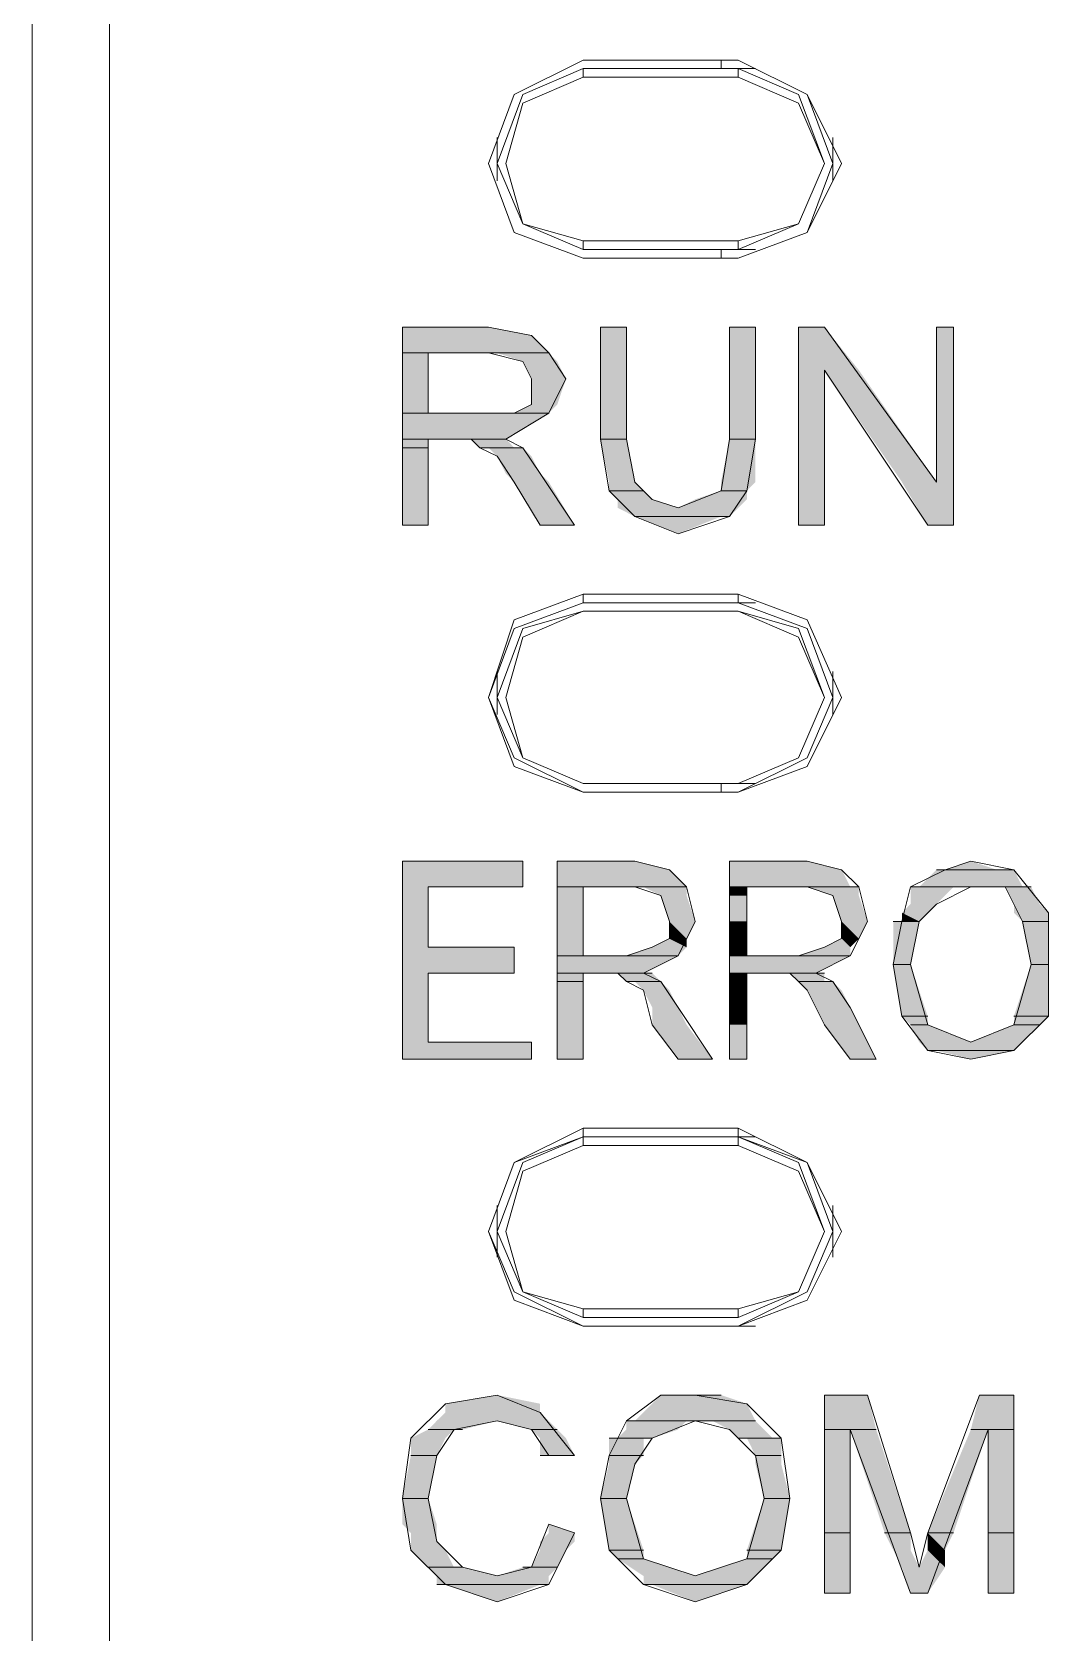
# Model space of a CAD drawing. Header units: millimetres. Extents: x 41 to 1635, y 11 to 1528.
# Drawn here: x 952.25 to 958.99, y 1180.03 to 1190.55 of the extents above; entities that cross this region are included whole.
import ezdxf

# ---------------------------------------------------------------- set-up
doc = ezdxf.new("R2010")
doc.units = ezdxf.units.MM
doc.header["$LTSCALE"] = 8
for name, color, linetype in [('Layer1', 3, 'CONTINUOUS'), ('PDF_Geometry', 7, 'CONTINUOUS'), ('PDF_Solid Fills', 7, 'CONTINUOUS')]:
    doc.layers.add(name, color=color, linetype=linetype)

# ---------------------------------------------------------------- blocks, each defined once
blk = doc.blocks.new('28SS211R')
at = {"layer": 'PDF_Geometry', "lineweight": 9}
for points in [[(0.177, 0.185), (0.177, -90.174), (45.384, -90.174), (45.894, -90.174)], [(45.894, -0.269), (-0.333, -0.269), (-0.333, -89.721)], [(3.292, -9.163), (2.896, -8.993), (2.726, -8.596), (2.896, -8.143), (3.292, -7.973), (3.292, -8.03)], [(3.292, -7.917), (3.292, -7.917)], [(3.292, -7.973), (4.312, -7.973), (4.312, -8.03)], [(4.199, -7.973), (4.199, -7.917)], [(4.425, -7.973), (4.199, -7.973)], [(4.312, -7.917), (4.312, -7.917)], [(4.312, -7.973), (4.709, -8.143), (4.879, -8.596), (4.709, -8.993), (4.312, -9.163), (4.312, -9.106)], [(3.292, -8.03), (2.896, -8.2), (2.783, -8.596), (2.896, -8.993), (3.292, -9.106)], [(4.312, -8.03), (3.292, -8.03)], [(4.312, -9.106), (4.709, -8.993), (4.879, -8.596), (4.709, -8.2), (4.312, -8.03)], [(2.726, -8.71), (2.726, -8.426)], [(4.935, -8.426), (4.935, -8.71)], [(4.312, -9.163), (3.292, -9.163), (3.292, -9.106)], [(3.292, -9.106), (4.312, -9.106)], [(3.292, -9.219), (3.292, -9.219)], [(4.199, -9.219), (4.199, -9.163)], [(4.425, -9.163), (4.199, -9.163)], [(4.312, -9.219), (4.312, -9.219)], [(3.292, -12.732), (2.839, -12.562), (2.669, -12.109), (2.839, -11.599), (3.292, -11.429), (3.292, -11.486)], [(3.292, -11.429), (4.312, -11.429), (4.312, -11.486)], [(4.312, -11.486), (4.765, -11.656), (4.935, -12.109), (4.765, -12.505), (4.312, -12.732), (4.765, -12.562), (4.992, -12.109), (4.765, -11.599), (4.312, -11.429)], [(3.292, -11.486), (2.839, -11.656), (2.669, -12.109), (2.839, -12.505), (3.292, -12.732)], [(4.312, -11.486), (3.292, -11.486)], [(3.292, -11.542), (3.292, -11.542)], [(4.199, -11.486), (4.199, -11.486)], [(4.425, -11.486), (4.199, -11.486)], [(4.312, -11.542), (4.312, -11.542)], [(2.726, -12.222), (2.726, -11.939)], [(4.935, -11.939), (4.935, -12.222)], [(3.292, -12.675), (3.292, -12.675)], [(3.292, -12.732), (3.292, -12.732)], [(4.199, -12.732), (4.199, -12.675)], [(4.425, -12.675), (4.199, -12.675)], [(4.312, -12.675), (4.312, -12.675)], [(4.312, -12.732), (4.312, -12.732)], [(3.292, -16.244), (2.839, -16.074), (2.669, -15.621), (2.839, -15.168), (3.292, -14.941), (3.292, -14.998)], [(3.292, -14.941), (4.312, -14.941), (4.312, -14.998)], [(4.312, -14.998), (4.765, -15.168), (4.935, -15.621), (4.765, -16.018), (4.312, -16.244), (4.765, -16.074), (4.992, -15.621), (4.765, -15.168), (4.312, -14.941)], [(3.292, -16.244), (2.839, -16.018), (2.669, -15.621), (2.839, -15.168), (3.292, -14.998), (3.292, -15.055)], [(3.292, -14.998), (2.896, -15.168), (2.726, -15.621), (2.896, -16.018), (3.292, -16.188)], [(4.312, -14.998), (3.292, -14.998), (4.312, -14.998), (4.312, -15.055)], [(4.199, -14.998), (4.199, -14.998)], [(4.425, -14.998), (4.199, -14.998)], [(4.312, -14.998), (4.709, -15.168), (4.879, -15.621), (4.709, -16.018), (4.312, -16.188), (4.312, -16.131)], [(3.292, -15.055), (2.896, -15.225), (2.783, -15.621), (2.896, -16.018), (3.292, -16.131)], [(4.312, -15.055), (3.292, -15.055)], [(4.312, -16.131), (4.709, -16.018), (4.879, -15.621), (4.709, -15.225), (4.312, -15.055)], [(2.726, -15.791), (2.726, -15.451)], [(4.935, -15.451), (4.935, -15.791)], [(4.312, -16.188), (3.292, -16.188), (3.292, -16.131)], [(3.292, -16.131), (4.312, -16.131)], [(3.292, -16.244), (3.292, -16.244)], [(4.199, -16.244), (4.199, -16.244)], [(4.425, -16.244), (4.199, -16.244)], [(4.312, -16.244), (4.312, -16.244)]]:
    blk.add_lwpolyline(points, dxfattribs=at)
for points in [[(3.292, -9.219), (2.839, -9.05), (2.669, -8.596), (2.839, -8.143), (3.292, -7.917), (2.839, -8.143), (2.669, -8.596), (2.839, -9.05)], [(3.292, -7.917), (4.312, -7.917)], [(4.312, -7.917), (4.765, -8.143), (4.935, -8.596), (4.765, -9.05), (4.312, -9.219), (4.765, -9.05), (4.992, -8.596), (4.765, -8.143)], [(4.312, -9.219), (3.292, -9.219)], [(2.103, -9.673), (2.669, -9.673)], [(2.273, -10.976), (2.273, -10.409), (2.499, -10.409), (2.556, -10.409), (2.613, -10.466), (2.726, -10.522), (2.839, -10.692), (3.009, -10.976), (3.236, -10.976), (3.009, -10.636), (2.896, -10.466), (2.783, -10.409), (3.066, -10.239), (3.179, -10.013), (3.066, -9.843), (2.952, -9.729), (2.669, -9.673), (2.103, -9.673), (2.103, -10.976)], [(3.406, -9.673), (3.576, -9.673)], [(4.255, -10.409), (4.199, -10.749), (3.916, -10.862), (3.746, -10.806), (3.632, -10.692), (3.576, -10.409), (3.576, -9.673), (3.406, -9.673), (3.406, -10.409), (3.462, -10.749), (3.632, -10.919), (3.916, -11.032), (4.255, -10.919), (4.369, -10.749), (4.425, -10.409), (4.425, -9.673), (4.255, -9.673)], [(4.255, -9.673), (4.425, -9.673)], [(4.709, -9.673), (4.879, -9.673)], [(4.879, -10.976), (4.879, -9.956), (5.558, -10.976), (5.728, -10.976), (5.728, -9.673), (5.615, -9.673), (5.615, -10.692), (4.879, -9.673), (4.709, -9.673), (4.709, -10.976)], [(5.615, -9.673), (5.728, -9.673)], [(2.103, -9.843), (2.273, -9.843)], [(2.103, -9.843), (2.273, -9.843)], [(2.273, -9.843), (2.669, -9.843)], [(2.273, -9.843), (2.669, -9.843), (2.896, -9.899), (2.952, -10.013), (2.952, -10.183), (2.839, -10.239), (2.613, -10.239), (2.273, -10.239)], [(2.669, -9.843), (3.066, -9.843)], [(2.669, -9.843), (3.066, -9.843)], [(2.103, -10.239), (2.273, -10.239)], [(2.103, -10.239), (2.273, -10.239)], [(2.103, -10.239), (3.066, -10.239)], [(2.103, -10.239), (3.066, -10.239)], [(2.273, -10.239), (2.613, -10.239)], [(2.839, -10.239), (2.613, -10.239), (3.066, -10.239)], [(2.839, -10.239), (3.066, -10.239)], [(2.103, -10.409), (2.783, -10.409)], [(2.103, -10.409), (2.783, -10.409)], [(2.103, -10.409), (2.273, -10.409)], [(2.103, -10.409), (2.273, -10.409)], [(2.273, -10.409), (2.499, -10.409)], [(2.499, -10.409), (2.783, -10.409)], [(2.499, -10.409), (2.783, -10.409)], [(3.406, -10.409), (3.576, -10.409)], [(3.406, -10.409), (3.576, -10.409)], [(4.255, -10.409), (4.425, -10.409)], [(4.255, -10.409), (4.425, -10.409)], [(2.103, -10.466), (2.273, -10.466)], [(2.103, -10.466), (2.273, -10.466)], [(2.613, -10.466), (2.896, -10.466)], [(2.613, -10.466), (2.896, -10.466)], [(3.462, -10.749), (3.689, -10.749)], [(3.462, -10.749), (3.689, -10.749)], [(3.462, -10.749), (3.689, -10.749)], [(3.462, -10.749), (3.689, -10.749)], [(4.199, -10.749), (4.369, -10.749)], [(4.199, -10.749), (4.369, -10.749)], [(4.199, -10.749), (4.369, -10.749)], [(4.199, -10.749), (4.369, -10.749)], [(3.632, -10.919), (4.199, -10.919)], [(3.632, -10.919), (4.255, -10.919), (4.199, -10.919)], [(2.103, -10.976), (2.273, -10.976)], [(3.009, -10.976), (3.236, -10.976)], [(4.709, -10.976), (4.879, -10.976)], [(5.558, -10.976), (5.728, -10.976)], [(3.292, -12.675), (2.896, -12.505), (2.783, -12.109), (2.896, -11.712), (3.292, -11.542), (2.896, -11.656), (2.726, -12.109), (2.896, -12.505)], [(3.292, -11.542), (4.312, -11.542)], [(4.312, -11.542), (4.709, -11.712), (4.879, -12.109), (4.709, -12.505), (4.312, -12.675), (4.709, -12.505), (4.879, -12.109), (4.709, -11.655)], [(4.312, -12.675), (3.292, -12.675)], [(4.312, -12.732), (3.292, -12.732)], [(2.103, -13.185), (2.896, -13.185)], [(2.953, -14.488), (2.953, -14.375), (2.273, -14.375), (2.273, -13.922), (2.839, -13.922), (2.839, -13.752), (2.273, -13.752), (2.273, -13.355), (2.896, -13.355), (2.896, -13.185), (2.103, -13.185), (2.103, -14.488)], [(3.122, -13.185), (3.632, -13.185)], [(3.292, -14.488), (3.292, -13.922), (3.462, -13.922), (3.519, -13.922), (3.576, -13.978), (3.689, -14.035), (3.746, -14.261), (3.916, -14.488), (4.142, -14.488), (3.916, -14.148), (3.802, -13.978), (3.689, -13.922), (3.916, -13.808), (4.029, -13.582), (3.972, -13.355), (3.859, -13.242), (3.632, -13.185), (3.122, -13.185), (3.122, -14.488)], [(4.255, -13.185), (4.765, -13.185)], [(4.369, -14.488), (4.369, -13.922), (4.539, -13.922), (4.652, -13.922), (4.709, -13.978), (4.765, -14.035), (4.879, -14.261), (5.049, -14.488), (5.219, -14.488), (5.049, -14.148), (4.935, -13.978), (4.822, -13.922), (5.049, -13.808), (5.162, -13.582), (5.105, -13.355), (4.992, -13.242), (4.765, -13.185), (4.255, -13.185), (4.255, -14.488)], [(5.388, -14.205), (5.558, -14.431), (5.842, -14.488), (6.125, -14.431), (6.352, -14.205), (6.352, -13.865), (6.352, -13.525), (6.125, -13.242), (5.842, -13.185), (5.672, -13.242), (5.445, -13.355), (5.388, -13.582), (5.332, -13.865)], [(5.672, -13.242), (5.615, -13.242), (6.125, -13.242)], [(5.672, -13.242), (6.125, -13.242)], [(2.273, -13.355), (2.896, -13.355)], [(3.122, -13.355), (3.292, -13.355)], [(3.122, -13.355), (3.292, -13.355)], [(3.292, -13.355), (3.632, -13.355)], [(3.292, -13.355), (3.632, -13.355), (3.802, -13.412), (3.859, -13.582), (3.859, -13.695), (3.746, -13.752), (3.576, -13.808), (3.292, -13.808)], [(3.632, -13.355), (3.972, -13.355)], [(3.632, -13.355), (3.972, -13.355)], [(4.255, -13.355), (4.369, -13.355)], [(4.255, -13.355), (4.369, -13.355)], [(4.369, -13.355), (4.765, -13.355)], [(4.369, -13.355), (4.765, -13.355), (4.935, -13.412), (4.992, -13.582), (4.992, -13.695), (4.879, -13.752), (4.709, -13.808), (4.369, -13.808)], [(4.765, -13.355), (5.105, -13.355)], [(4.765, -13.355), (5.105, -13.355)], [(5.502, -13.355), (5.445, -13.355), (5.785, -13.355)], [(5.445, -13.355), (5.728, -13.355)], [(5.445, -13.355), (5.785, -13.355), (5.728, -13.355)], [(5.615, -13.468), (5.842, -13.355), (6.068, -13.355), (6.182, -13.582), (6.238, -13.865), (6.125, -14.261), (5.842, -14.375), (5.558, -14.261), (5.445, -13.865), (5.502, -13.582)], [(5.502, -13.355), (5.842, -13.355), (5.785, -13.355)], [(5.842, -13.355), (6.182, -13.355)], [(5.842, -13.355), (6.182, -13.355)], [(5.955, -13.355), (6.238, -13.355)], [(5.955, -13.355), (6.238, -13.355)], [(5.388, -13.582), (5.332, -13.582), (5.502, -13.582)], [(5.388, -13.582), (5.502, -13.582)], [(5.388, -13.582), (5.502, -13.582)], [(5.388, -13.582), (5.502, -13.582)], [(6.182, -13.582), (6.352, -13.582)], [(6.182, -13.582), (6.352, -13.582)], [(6.182, -13.582), (6.352, -13.582)], [(6.182, -13.582), (6.352, -13.582)], [(2.273, -13.752), (2.839, -13.752)], [(3.122, -13.808), (3.916, -13.808)], [(3.122, -13.808), (3.916, -13.808)], [(3.292, -13.808), (3.576, -13.808)], [(4.255, -13.808), (5.049, -13.808)], [(4.255, -13.808), (5.049, -13.808)], [(4.369, -13.808), (4.709, -13.808)], [(5.332, -13.865), (5.445, -13.865)], [(5.332, -13.865), (5.445, -13.865)], [(5.332, -13.865), (5.445, -13.865)], [(5.332, -13.865), (5.445, -13.865)], [(5.332, -13.865), (5.445, -13.865)], [(5.332, -13.865), (5.445, -13.865)], [(6.238, -13.865), (6.352, -13.865)], [(6.238, -13.865), (6.352, -13.865)], [(6.238, -13.865), (6.352, -13.865)], [(6.238, -13.865), (6.352, -13.865)], [(6.238, -13.865), (6.352, -13.865)], [(6.238, -13.865), (6.352, -13.865)], [(2.273, -13.922), (2.839, -13.922)], [(3.122, -13.922), (3.746, -13.922)], [(3.122, -13.922), (3.746, -13.922)], [(3.122, -13.922), (3.292, -13.922)], [(3.122, -13.922), (3.292, -13.922)], [(3.122, -13.978), (3.292, -13.978)], [(3.122, -13.978), (3.292, -13.978)], [(3.292, -13.922), (3.462, -13.922)], [(3.462, -13.922), (3.746, -13.922)], [(3.462, -13.922), (3.746, -13.922)], [(3.576, -13.978), (3.802, -13.978)], [(3.576, -13.978), (3.802, -13.978)], [(4.255, -13.922), (4.822, -13.922)], [(4.255, -13.922), (4.822, -13.922)], [(4.255, -13.922), (4.369, -13.922)], [(4.255, -13.922), (4.369, -13.922)], [(4.255, -13.978), (4.369, -13.978)], [(4.255, -13.978), (4.369, -13.978)], [(4.369, -13.922), (4.539, -13.922)], [(4.539, -13.922), (4.879, -13.922)], [(4.539, -13.922), (4.879, -13.922)], [(4.709, -13.978), (4.935, -13.978)], [(4.709, -13.978), (4.935, -13.978)], [(5.388, -14.205), (5.558, -14.205)], [(5.388, -14.205), (5.558, -14.205)], [(6.125, -14.205), (6.352, -14.205)], [(6.125, -14.205), (6.352, -14.205)], [(5.445, -14.261), (5.558, -14.261)], [(5.445, -14.261), (5.558, -14.261)], [(6.125, -14.261), (6.295, -14.261)], [(6.125, -14.261), (6.295, -14.261)], [(2.273, -14.375), (2.952, -14.375)], [(2.103, -14.488), (2.952, -14.488)], [(3.122, -14.488), (3.292, -14.488)], [(3.916, -14.488), (4.142, -14.488)], [(4.255, -14.488), (4.369, -14.488)], [(5.049, -14.488), (5.219, -14.488)], [(5.558, -14.431), (6.125, -14.431)], [(5.558, -14.431), (6.125, -14.431)], [(4.312, -16.244), (3.292, -16.244)], [(2.953, -17.83), (2.726, -17.887), (2.499, -17.83), (2.329, -17.661), (2.273, -17.377), (2.329, -17.094), (2.443, -16.924), (2.726, -16.867), (2.953, -16.924), (3.066, -17.094), (3.236, -17.094), (3.009, -16.811), (2.726, -16.697), (2.386, -16.754), (2.159, -16.981), (2.103, -17.377), (2.159, -17.717), (2.386, -17.944), (2.726, -18.057), (3.066, -17.944), (3.236, -17.604), (3.066, -17.547)], [(3.462, -17.717), (3.689, -17.944), (4.029, -18.057), (4.369, -17.944), (4.595, -17.717), (4.652, -17.377), (4.595, -16.981), (4.369, -16.754), (4.029, -16.697), (3.802, -16.697), (3.576, -16.867), (3.462, -17.094), (3.406, -17.377)], [(4.029, -16.697), (3.802, -16.697), (4.199, -16.697)], [(4.879, -16.697), (5.162, -16.697)], [(5.049, -18), (5.049, -16.924), (5.445, -18), (5.558, -18), (5.955, -16.924), (5.955, -18), (6.125, -18), (6.125, -16.697), (5.898, -16.697), (5.558, -17.604), (5.502, -17.83), (5.445, -17.604), (5.162, -16.697), (4.879, -16.697), (4.879, -18)], [(5.898, -16.697), (6.125, -16.697)], [(2.273, -16.924), (2.443, -16.924)], [(2.273, -16.924), (2.499, -16.924), (2.443, -16.924)], [(2.953, -16.924), (3.122, -16.924)], [(2.953, -16.924), (3.122, -16.924)], [(3.632, -16.867), (3.576, -16.867), (3.972, -16.867)], [(3.746, -16.981), (4.029, -16.867), (4.255, -16.924), (4.425, -17.094), (4.482, -17.377), (4.369, -17.774), (4.029, -17.887), (3.689, -17.774), (3.576, -17.377), (3.632, -17.151)], [(3.632, -16.867), (4.029, -16.867), (3.972, -16.867)], [(4.029, -16.867), (4.425, -16.867)], [(4.029, -16.867), (4.425, -16.867)], [(4.879, -16.924), (5.049, -16.924)], [(4.879, -16.924), (5.049, -16.924)], [(5.049, -16.924), (5.219, -16.924)], [(5.049, -16.924), (5.219, -16.924)], [(5.842, -16.924), (6.125, -16.924)], [(5.842, -16.924), (6.125, -16.924)], [(3.519, -16.981), (3.462, -16.981), (3.689, -16.981)], [(3.519, -16.981), (3.746, -16.981), (3.689, -16.981)], [(4.312, -16.981), (4.595, -16.981)], [(4.312, -16.981), (4.595, -16.981)], [(2.159, -17.094), (2.329, -17.094)], [(2.159, -17.094), (2.329, -17.094)], [(2.159, -17.094), (2.329, -17.094)], [(2.159, -17.094), (2.329, -17.094)], [(3.009, -17.094), (3.066, -17.094)], [(3.009, -17.094), (3.236, -17.094), (3.066, -17.094)], [(3.066, -17.094), (3.066, -17.094)], [(3.462, -17.094), (3.689, -17.094)], [(3.462, -17.094), (3.689, -17.094)], [(4.425, -17.094), (4.595, -17.094)], [(4.425, -17.094), (4.595, -17.094)], [(2.103, -17.377), (2.273, -17.377)], [(2.103, -17.377), (2.273, -17.377)], [(3.406, -17.377), (3.576, -17.377)], [(3.406, -17.377), (3.576, -17.377)], [(3.406, -17.377), (3.576, -17.377)], [(3.406, -17.377), (3.576, -17.377)], [(3.406, -17.377), (3.576, -17.377)], [(3.406, -17.377), (3.576, -17.377)], [(4.482, -17.377), (4.652, -17.377)], [(4.482, -17.377), (4.652, -17.377)], [(4.482, -17.377), (4.652, -17.377)], [(4.482, -17.377), (4.652, -17.377)], [(4.482, -17.377), (4.652, -17.377)], [(4.482, -17.377), (4.652, -17.377)], [(4.879, -17.604), (5.049, -17.604)], [(4.879, -17.604), (5.049, -17.604)], [(5.275, -17.604), (5.445, -17.604)], [(5.275, -17.604), (5.445, -17.604)], [(5.558, -17.604), (5.728, -17.604)], [(5.558, -17.604), (5.728, -17.604)], [(5.955, -17.604), (6.125, -17.604)], [(5.955, -17.604), (6.125, -17.604)], [(3.462, -17.717), (3.689, -17.717)], [(3.462, -17.717), (3.689, -17.717)], [(3.519, -17.774), (3.689, -17.774)], [(3.519, -17.774), (3.689, -17.774)], [(4.369, -17.717), (4.595, -17.717)], [(4.369, -17.717), (4.595, -17.717)], [(4.369, -17.774), (4.539, -17.774)], [(4.369, -17.774), (4.539, -17.774)], [(2.273, -17.83), (2.499, -17.83)], [(2.273, -17.83), (2.499, -17.83)], [(2.953, -17.83), (2.896, -17.83), (3.122, -17.83)], [(2.953, -17.83), (3.122, -17.83)], [(2.329, -17.944), (3.009, -17.944)], [(2.329, -17.944), (3.066, -17.944), (3.009, -17.944)], [(3.689, -17.944), (4.369, -17.944)], [(3.689, -17.944), (4.369, -17.944)], [(4.879, -18), (5.049, -18)], [(5.445, -18), (5.558, -18)], [(5.955, -18), (6.125, -18)]]:
    blk.add_lwpolyline(points, close=True, dxfattribs=at)
at = {"layer": 'PDF_Solid Fills', "lineweight": 9, "transparency": 33554559}
for points in [[(2.103, -9.673), (2.103, -9.729), (2.952, -9.729)], [(2.103, -9.673), (2.669, -9.673), (2.952, -9.729)], [(3.406, -9.673), (3.406, -10.409), (3.576, -10.409)], [(3.406, -9.673), (3.576, -9.673), (3.576, -10.409)], [(4.255, -9.673), (4.255, -10.409), (4.425, -10.409)], [(4.255, -9.673), (4.425, -9.673), (4.425, -10.409)], [(4.709, -9.673), (4.709, -9.956), (5.105, -9.956)], [(4.709, -9.673), (4.879, -9.673), (5.105, -9.956)], [(5.615, -9.673), (5.615, -9.956), (5.728, -9.956)], [(5.615, -9.673), (5.728, -9.673), (5.728, -9.956)], [(2.103, -9.729), (2.103, -9.843), (3.066, -9.843)], [(2.103, -9.729), (2.952, -9.729), (3.066, -9.843)], [(2.103, -9.843), (2.103, -9.899), (2.273, -9.899)], [(2.103, -9.843), (2.273, -9.843), (2.273, -9.899)], [(2.726, -9.843), (2.896, -9.899), (3.122, -9.899)], [(2.726, -9.843), (3.066, -9.843), (3.122, -9.899)], [(2.103, -9.899), (2.103, -10.013), (2.273, -10.013)], [(2.103, -9.899), (2.273, -9.899), (2.273, -10.013)], [(2.896, -9.899), (2.952, -10.013), (3.179, -10.013)], [(2.896, -9.899), (3.122, -9.899), (3.179, -10.013)], [(4.709, -9.956), (4.709, -10.692), (4.879, -10.692)], [(4.709, -9.956), (4.879, -9.956), (4.879, -10.692)], [(4.879, -9.956), (5.389, -10.692), (5.615, -10.692)], [(4.879, -9.956), (5.105, -9.956), (5.615, -10.692)], [(5.615, -9.956), (5.615, -10.692), (5.728, -10.692)], [(5.615, -9.956), (5.728, -9.956), (5.728, -10.692)], [(2.103, -10.013), (2.103, -10.183), (2.273, -10.183)], [(2.103, -10.013), (2.273, -10.013), (2.273, -10.183)], [(2.953, -10.013), (2.953, -10.183), (3.122, -10.183)], [(2.953, -10.013), (3.179, -10.013), (3.122, -10.183)], [(2.103, -10.183), (2.103, -10.239), (2.273, -10.239)], [(2.103, -10.183), (2.273, -10.183), (2.273, -10.239)], [(2.953, -10.183), (2.839, -10.239), (3.066, -10.239)], [(2.953, -10.183), (3.122, -10.183), (3.066, -10.239)], [(2.103, -10.239), (2.103, -10.409), (2.783, -10.409)], [(2.103, -10.239), (3.066, -10.239), (2.783, -10.409)], [(2.103, -10.409), (2.103, -10.466), (2.273, -10.466)], [(2.103, -10.409), (2.273, -10.409), (2.273, -10.466)], [(2.556, -10.409), (2.613, -10.466), (2.839, -10.466)], [(2.556, -10.409), (2.783, -10.409), (2.839, -10.466)], [(3.406, -10.409), (3.462, -10.692), (3.632, -10.692)], [(3.406, -10.409), (3.576, -10.409), (3.632, -10.692)], [(4.255, -10.409), (4.199, -10.692), (4.425, -10.692)], [(4.255, -10.409), (4.425, -10.409), (4.425, -10.692)], [(2.103, -10.466), (2.103, -10.522), (2.273, -10.522)], [(2.103, -10.466), (2.273, -10.466), (2.273, -10.522)], [(2.103, -10.522), (2.103, -10.636), (2.273, -10.636)], [(2.103, -10.522), (2.273, -10.522), (2.273, -10.636)], [(2.669, -10.466), (2.726, -10.522), (2.952, -10.522)], [(2.669, -10.466), (2.896, -10.466), (2.952, -10.522)], [(2.726, -10.522), (2.783, -10.636), (3.009, -10.636)], [(2.726, -10.522), (2.952, -10.522), (3.009, -10.636)], [(2.103, -10.636), (2.103, -10.692), (2.273, -10.692)], [(2.103, -10.636), (2.273, -10.636), (2.273, -10.692)], [(2.103, -10.692), (2.103, -10.976), (2.273, -10.976)], [(2.103, -10.692), (2.273, -10.692), (2.273, -10.976)], [(2.783, -10.636), (2.839, -10.692), (3.066, -10.692)], [(2.783, -10.636), (3.009, -10.636), (3.066, -10.692)], [(2.839, -10.692), (3.009, -10.976), (3.236, -10.976)], [(2.839, -10.692), (3.066, -10.692), (3.236, -10.976)], [(3.462, -10.692), (3.462, -10.749), (3.689, -10.749)], [(3.462, -10.692), (3.632, -10.692), (3.689, -10.749)], [(4.199, -10.692), (4.199, -10.749), (4.369, -10.749)], [(4.199, -10.692), (4.425, -10.692), (4.369, -10.749)], [(4.709, -10.692), (4.709, -10.976), (4.879, -10.976)], [(4.709, -10.692), (4.879, -10.692), (4.879, -10.976)], [(5.388, -10.692), (5.558, -10.976), (5.728, -10.976)], [(5.388, -10.692), (5.728, -10.692), (5.728, -10.976)], [(3.462, -10.749), (3.519, -10.806), (3.746, -10.806)], [(3.462, -10.749), (3.689, -10.749), (3.746, -10.806)], [(3.519, -10.806), (3.519, -10.862), (3.916, -10.862)], [(3.519, -10.806), (3.746, -10.806), (3.916, -10.862)], [(4.029, -10.806), (3.916, -10.862), (4.312, -10.862)], [(4.199, -10.749), (4.029, -10.806), (4.369, -10.806)], [(4.029, -10.806), (4.369, -10.806), (4.312, -10.862)], [(4.199, -10.749), (4.369, -10.749), (4.369, -10.806)], [(3.519, -10.862), (3.632, -10.919), (4.255, -10.919)], [(3.519, -10.862), (4.312, -10.862), (4.255, -10.919)], [(3.632, -10.919), (4.199, -10.919), (3.916, -11.032)], [(2.103, -13.185), (2.103, -13.355), (2.896, -13.355)], [(2.103, -13.185), (2.896, -13.185), (2.896, -13.355)], [(3.122, -13.185), (3.122, -13.242), (3.859, -13.242)], [(3.122, -13.185), (3.632, -13.185), (3.859, -13.242)], [(3.122, -13.242), (3.122, -13.355), (3.972, -13.355)], [(3.122, -13.242), (3.859, -13.242), (3.972, -13.355)], [(4.255, -13.185), (4.255, -13.242), (4.992, -13.242)], [(4.255, -13.185), (4.765, -13.185), (4.992, -13.242)], [(4.255, -13.242), (4.255, -13.355), (5.049, -13.355)], [(4.255, -13.242), (4.992, -13.242), (5.049, -13.355)], [(5.615, -13.242), (5.502, -13.355), (6.182, -13.355)], [(5.615, -13.242), (6.125, -13.242), (6.182, -13.355)], [(5.842, -13.185), (5.672, -13.242), (6.012, -13.242)], [(2.103, -13.355), (2.103, -13.752), (2.273, -13.752)], [(2.103, -13.355), (2.273, -13.355), (2.273, -13.752)], [(3.122, -13.355), (3.122, -13.412), (3.292, -13.412)], [(3.122, -13.355), (3.292, -13.355), (3.292, -13.412)], [(3.689, -13.355), (3.802, -13.412), (3.972, -13.412)], [(3.689, -13.355), (3.972, -13.355), (3.972, -13.412)], [(4.255, -13.355), (4.255, -13.412), (4.369, -13.412)], [(4.255, -13.355), (4.369, -13.355), (4.369, -13.412)], [(4.765, -13.355), (4.935, -13.412), (5.105, -13.412)], [(4.765, -13.355), (5.105, -13.355), (5.105, -13.412)], [(5.445, -13.355), (5.445, -13.468), (5.615, -13.468)], [(5.445, -13.355), (5.728, -13.355), (5.615, -13.468)], [(6.068, -13.355), (6.125, -13.468), (6.295, -13.468)], [(6.068, -13.355), (6.238, -13.355), (6.295, -13.468)], [(3.122, -13.412), (3.122, -13.582), (3.292, -13.582)], [(3.122, -13.412), (3.292, -13.412), (3.292, -13.582)], [(3.802, -13.412), (3.859, -13.582), (4.029, -13.582)], [(3.802, -13.412), (3.972, -13.412), (4.029, -13.582)], [(4.255, -13.412), (4.255, -13.582), (4.369, -13.582)], [(4.255, -13.412), (4.369, -13.412), (4.369, -13.582)], [(4.935, -13.412), (4.992, -13.582), (5.162, -13.582)], [(4.935, -13.412), (5.105, -13.412), (5.162, -13.582)], [(5.445, -13.468), (5.389, -13.525), (5.558, -13.525)], [(5.445, -13.468), (5.615, -13.468), (5.558, -13.525)], [(6.125, -13.468), (6.125, -13.525), (6.352, -13.525)], [(6.125, -13.468), (6.295, -13.468), (6.352, -13.525)], [(5.388, -13.525), (5.388, -13.582), (5.502, -13.582)], [(5.388, -13.525), (5.558, -13.525), (5.502, -13.582)], [(6.125, -13.525), (6.182, -13.582), (6.352, -13.582)], [(6.125, -13.525), (6.352, -13.525), (6.352, -13.582)], [(3.122, -13.582), (3.122, -13.695), (3.292, -13.695)], [(3.122, -13.582), (3.292, -13.582), (3.292, -13.695)], [(3.859, -13.582), (3.859, -13.695), (3.972, -13.695)], [(3.859, -13.582), (4.029, -13.582), (3.972, -13.695)], [(4.255, -13.582), (4.255, -13.695), (4.369, -13.695)], [(4.255, -13.582), (4.369, -13.582), (4.369, -13.695)], [(4.992, -13.582), (4.992, -13.695), (5.105, -13.695)], [(4.992, -13.582), (5.162, -13.582), (5.105, -13.695)], [(5.332, -13.582), (5.332, -13.865), (5.445, -13.865)], [(5.332, -13.582), (5.502, -13.582), (5.445, -13.865)], [(6.182, -13.582), (6.238, -13.865), (6.352, -13.865)], [(6.182, -13.582), (6.352, -13.582), (6.352, -13.865)], [(2.103, -13.752), (2.103, -13.922), (2.839, -13.922)], [(2.103, -13.752), (2.839, -13.752), (2.839, -13.922)], [(3.122, -13.695), (3.122, -13.752), (3.292, -13.752)], [(3.122, -13.695), (3.292, -13.695), (3.292, -13.752)], [(3.122, -13.752), (3.122, -13.808), (3.292, -13.808)], [(3.122, -13.752), (3.292, -13.752), (3.292, -13.808)], [(3.746, -13.752), (3.576, -13.808), (3.916, -13.808)], [(3.859, -13.695), (3.746, -13.752), (3.972, -13.752)], [(3.746, -13.752), (3.972, -13.752), (3.916, -13.808)], [(3.859, -13.695), (3.972, -13.695), (3.972, -13.752)], [(4.255, -13.695), (4.255, -13.752), (4.369, -13.752)], [(4.255, -13.695), (4.369, -13.695), (4.369, -13.752)], [(4.255, -13.752), (4.255, -13.808), (4.369, -13.808)], [(4.255, -13.752), (4.369, -13.752), (4.369, -13.808)], [(4.879, -13.752), (4.709, -13.808), (5.049, -13.808)], [(4.992, -13.695), (4.879, -13.752), (5.049, -13.752)], [(4.879, -13.752), (5.049, -13.752), (5.049, -13.808)], [(4.992, -13.695), (5.105, -13.695), (5.049, -13.752)], [(3.122, -13.808), (3.122, -13.922), (3.689, -13.922)], [(3.122, -13.808), (3.916, -13.808), (3.689, -13.922)], [(4.255, -13.808), (4.255, -13.922), (4.822, -13.922)], [(4.255, -13.808), (5.049, -13.808), (4.822, -13.922)], [(5.332, -13.865), (5.388, -14.205), (5.558, -14.205)], [(5.332, -13.865), (5.445, -13.865), (5.558, -14.205)], [(6.238, -13.865), (6.125, -14.205), (6.352, -14.205)], [(6.238, -13.865), (6.352, -13.865), (6.352, -14.205)], [(2.103, -13.922), (2.103, -14.375), (2.273, -14.375)], [(2.103, -13.922), (2.273, -13.922), (2.273, -14.375)], [(3.122, -13.922), (3.122, -13.978), (3.292, -13.978)], [(3.122, -13.922), (3.292, -13.922), (3.292, -13.978)], [(3.122, -13.978), (3.122, -14.035), (3.292, -14.035)], [(3.122, -13.978), (3.292, -13.978), (3.292, -14.035)], [(3.519, -13.922), (3.576, -13.978), (3.802, -13.978)], [(3.519, -13.922), (3.746, -13.922), (3.802, -13.978)], [(3.632, -13.978), (3.689, -14.035), (3.859, -14.035)], [(3.632, -13.978), (3.802, -13.978), (3.859, -14.035)], [(4.255, -13.922), (4.255, -13.978), (4.369, -13.978)], [(4.255, -13.922), (4.369, -13.922), (4.369, -13.978)], [(4.255, -13.978), (4.255, -14.035), (4.369, -14.035)], [(4.255, -13.978), (4.369, -13.978), (4.369, -14.035)], [(4.652, -13.922), (4.709, -13.978), (4.879, -13.978)], [(4.652, -13.922), (4.879, -13.922), (4.879, -13.978)], [(4.709, -13.978), (4.765, -14.035), (4.992, -14.035)], [(4.709, -13.978), (4.935, -13.978), (4.992, -14.035)], [(3.122, -14.035), (3.122, -14.148), (3.292, -14.148)], [(3.122, -14.035), (3.292, -14.035), (3.292, -14.148)], [(3.689, -14.035), (3.746, -14.148), (3.916, -14.148)], [(3.689, -14.035), (3.859, -14.035), (3.916, -14.148)], [(4.255, -14.035), (4.255, -14.148), (4.369, -14.148)], [(4.255, -14.035), (4.369, -14.035), (4.369, -14.148)], [(4.765, -14.035), (4.822, -14.148), (5.049, -14.148)], [(4.765, -14.035), (4.992, -14.035), (5.049, -14.148)], [(3.122, -14.148), (3.122, -14.261), (3.292, -14.261)], [(3.122, -14.148), (3.292, -14.148), (3.292, -14.261)], [(3.746, -14.148), (3.746, -14.261), (3.972, -14.261)], [(3.746, -14.148), (3.916, -14.148), (3.972, -14.261)], [(4.255, -14.148), (4.255, -14.261), (4.369, -14.261)], [(4.255, -14.148), (4.369, -14.148), (4.369, -14.261)], [(4.822, -14.148), (4.879, -14.261), (5.105, -14.261)], [(4.822, -14.148), (5.049, -14.148), (5.105, -14.261)], [(5.388, -14.205), (5.445, -14.261), (5.558, -14.261)], [(5.388, -14.205), (5.558, -14.205), (5.558, -14.261)], [(6.125, -14.205), (6.125, -14.261), (6.295, -14.261)], [(6.125, -14.205), (6.352, -14.205), (6.295, -14.261)], [(3.122, -14.261), (3.122, -14.488), (3.292, -14.488)], [(3.122, -14.261), (3.292, -14.261), (3.292, -14.488)], [(3.746, -14.261), (3.916, -14.488), (4.142, -14.488)], [(3.746, -14.261), (3.972, -14.261), (4.142, -14.488)], [(4.255, -14.261), (4.255, -14.488), (4.369, -14.488)], [(4.255, -14.261), (4.369, -14.261), (4.369, -14.488)], [(4.879, -14.261), (5.049, -14.488), (5.219, -14.488)], [(4.879, -14.261), (5.105, -14.261), (5.219, -14.488)], [(5.445, -14.261), (5.502, -14.375), (5.842, -14.375)], [(5.445, -14.261), (5.558, -14.261), (5.842, -14.375)], [(6.125, -14.261), (5.842, -14.375), (6.182, -14.375)], [(6.125, -14.261), (6.295, -14.261), (6.182, -14.375)], [(2.103, -14.375), (2.103, -14.488), (2.952, -14.488)], [(2.103, -14.375), (2.952, -14.375), (2.952, -14.488)], [(5.502, -14.375), (5.558, -14.431), (6.125, -14.431)], [(5.502, -14.375), (6.182, -14.375), (6.125, -14.431)], [(5.615, -14.431), (6.125, -14.431), (5.842, -14.488)], [(2.726, -16.697), (2.386, -16.754), (3.009, -16.754)], [(3.802, -16.697), (3.746, -16.754), (4.369, -16.754)], [(3.802, -16.697), (4.199, -16.697), (4.369, -16.754)], [(4.879, -16.697), (4.879, -16.924), (5.219, -16.924)], [(4.879, -16.697), (5.162, -16.697), (5.219, -16.924)], [(5.898, -16.697), (5.842, -16.924), (6.125, -16.924)], [(5.898, -16.697), (6.125, -16.697), (6.125, -16.924)], [(2.386, -16.811), (2.329, -16.867), (3.066, -16.867)], [(2.386, -16.754), (2.386, -16.811), (3.009, -16.811)], [(2.386, -16.754), (3.009, -16.754), (3.009, -16.811)], [(2.386, -16.811), (3.009, -16.811), (3.066, -16.867)], [(3.746, -16.754), (3.632, -16.867), (4.425, -16.867)], [(3.746, -16.754), (4.369, -16.754), (4.425, -16.867)], [(2.273, -16.924), (2.159, -16.981), (2.386, -16.981)], [(2.329, -16.867), (2.273, -16.924), (2.499, -16.924)], [(2.273, -16.924), (2.443, -16.924), (2.386, -16.981)], [(2.329, -16.867), (2.726, -16.867), (2.499, -16.924)], [(2.726, -16.867), (2.952, -16.924), (3.122, -16.924)], [(2.726, -16.867), (3.066, -16.867), (3.122, -16.924)], [(2.953, -16.924), (3.009, -16.981), (3.179, -16.981)], [(2.953, -16.924), (3.122, -16.924), (3.179, -16.981)], [(3.576, -16.924), (3.519, -16.981), (3.746, -16.981)], [(3.576, -16.867), (3.576, -16.924), (3.916, -16.924)], [(3.576, -16.867), (3.972, -16.867), (3.916, -16.924)], [(3.576, -16.924), (3.916, -16.924), (3.746, -16.981)], [(4.142, -16.867), (4.255, -16.924), (4.482, -16.924)], [(4.142, -16.867), (4.425, -16.867), (4.482, -16.924)], [(4.255, -16.924), (4.312, -16.981), (4.539, -16.981)], [(4.255, -16.924), (4.482, -16.924), (4.539, -16.981)], [(4.879, -16.924), (4.879, -17.604), (5.049, -17.604)], [(4.879, -16.924), (5.049, -16.924), (5.049, -17.604)], [(5.049, -16.924), (5.275, -17.604), (5.445, -17.604)], [(5.049, -16.924), (5.219, -16.924), (5.445, -17.604)], [(5.842, -16.924), (5.558, -17.604), (5.728, -17.604)], [(5.842, -16.924), (5.955, -16.924), (5.728, -17.604)], [(5.955, -16.924), (5.955, -17.604), (6.125, -17.604)], [(5.955, -16.924), (6.125, -16.924), (6.125, -17.604)], [(2.159, -16.981), (2.159, -17.094), (2.329, -17.094)], [(2.159, -16.981), (2.386, -16.981), (2.329, -17.094)], [(3.009, -16.981), (3.009, -17.094), (3.236, -17.094)], [(3.009, -16.981), (3.179, -16.981), (3.236, -17.094)], [(3.462, -16.981), (3.462, -17.094), (3.689, -17.094)], [(3.462, -16.981), (3.689, -16.981), (3.689, -17.094)], [(4.369, -16.981), (4.425, -17.094), (4.595, -17.094)], [(4.369, -16.981), (4.595, -16.981), (4.595, -17.094)], [(2.159, -17.094), (2.103, -17.377), (2.273, -17.377)], [(2.159, -17.094), (2.329, -17.094), (2.273, -17.377)], [(3.462, -17.151), (3.406, -17.377), (3.576, -17.377)], [(3.462, -17.094), (3.462, -17.151), (3.632, -17.151)], [(3.462, -17.094), (3.689, -17.094), (3.632, -17.151)], [(3.462, -17.151), (3.632, -17.151), (3.576, -17.377)], [(4.425, -17.094), (4.425, -17.151), (4.595, -17.151)], [(4.425, -17.094), (4.595, -17.094), (4.595, -17.151)], [(4.425, -17.151), (4.482, -17.377), (4.652, -17.377)], [(4.425, -17.151), (4.595, -17.151), (4.652, -17.377)], [(2.103, -17.377), (2.103, -17.547), (2.329, -17.547)], [(2.103, -17.377), (2.273, -17.377), (2.329, -17.547)], [(3.406, -17.377), (3.462, -17.717), (3.689, -17.717)], [(3.406, -17.377), (3.576, -17.377), (3.689, -17.717)], [(4.482, -17.377), (4.369, -17.717), (4.595, -17.717)], [(4.482, -17.377), (4.652, -17.377), (4.595, -17.717)], [(2.103, -17.547), (2.159, -17.604), (2.329, -17.604)], [(2.103, -17.547), (2.329, -17.547), (2.329, -17.604)], [(3.066, -17.547), (3.066, -17.604), (3.236, -17.604)], [(2.159, -17.604), (2.159, -17.661), (2.329, -17.661)], [(2.159, -17.604), (2.329, -17.604), (2.329, -17.661)], [(2.159, -17.661), (2.159, -17.717), (2.386, -17.717)], [(2.159, -17.661), (2.329, -17.661), (2.386, -17.717)], [(3.066, -17.604), (3.009, -17.661), (3.236, -17.661)], [(3.009, -17.661), (3.009, -17.717), (3.179, -17.717)], [(3.009, -17.661), (3.236, -17.661), (3.179, -17.717)], [(3.066, -17.604), (3.236, -17.604), (3.236, -17.661)], [(4.879, -17.604), (4.879, -17.717), (5.049, -17.717)], [(4.879, -17.604), (5.049, -17.604), (5.049, -17.717)], [(5.275, -17.604), (5.332, -17.717), (5.445, -17.717)], [(5.275, -17.604), (5.445, -17.604), (5.445, -17.717)], [(5.558, -17.604), (5.558, -17.717), (5.672, -17.717)], [(5.558, -17.604), (5.728, -17.604), (5.672, -17.717)], [(5.955, -17.604), (5.955, -17.717), (6.125, -17.717)], [(5.955, -17.604), (6.125, -17.604), (6.125, -17.717)], [(2.159, -17.717), (2.273, -17.83), (2.443, -17.83)], [(2.159, -17.717), (2.386, -17.717), (2.443, -17.83)], [(3.009, -17.717), (2.953, -17.83), (3.122, -17.83)], [(3.009, -17.717), (3.179, -17.717), (3.122, -17.83)], [(3.462, -17.717), (3.519, -17.774), (3.689, -17.774)], [(3.462, -17.717), (3.689, -17.717), (3.689, -17.774)], [(3.519, -17.774), (3.689, -17.887), (4.029, -17.887)], [(3.519, -17.774), (3.689, -17.774), (4.029, -17.887)], [(4.369, -17.774), (4.029, -17.887), (4.425, -17.887)], [(4.369, -17.717), (4.369, -17.774), (4.539, -17.774)], [(4.369, -17.717), (4.595, -17.717), (4.539, -17.774)], [(4.369, -17.774), (4.539, -17.774), (4.425, -17.887)], [(4.879, -17.717), (4.879, -17.83), (5.049, -17.83)], [(4.879, -17.717), (5.049, -17.717), (5.049, -17.83)], [(5.332, -17.717), (5.388, -17.83), (5.502, -17.83)], [(5.332, -17.717), (5.445, -17.717), (5.502, -17.83)], [(5.558, -17.717), (5.502, -17.83), (5.672, -17.83)], [(5.558, -17.717), (5.672, -17.717), (5.672, -17.83)], [(5.955, -17.717), (5.955, -17.83), (6.125, -17.83)], [(5.955, -17.717), (6.125, -17.717), (6.125, -17.83)], [(2.273, -17.83), (2.329, -17.887), (2.726, -17.887)], [(2.273, -17.83), (2.499, -17.83), (2.726, -17.887)], [(2.329, -17.887), (2.329, -17.944), (3.066, -17.944)], [(2.329, -17.887), (3.066, -17.887), (3.066, -17.944)], [(2.896, -17.83), (2.726, -17.887), (3.066, -17.887)], [(2.896, -17.83), (3.122, -17.83), (3.066, -17.887)], [(3.689, -17.887), (3.689, -17.944), (4.369, -17.944)], [(3.689, -17.887), (4.425, -17.887), (4.369, -17.944)], [(4.879, -17.83), (4.879, -18), (5.049, -18)], [(4.879, -17.83), (5.049, -17.83), (5.049, -18)], [(5.388, -17.83), (5.445, -18), (5.558, -18)], [(5.388, -17.83), (5.672, -17.83), (5.558, -18)], [(5.955, -17.83), (5.955, -18), (6.125, -18)], [(5.955, -17.83), (6.125, -17.83), (6.125, -18)], [(2.386, -17.944), (3.009, -17.944), (2.726, -18.057)], [(3.746, -17.944), (4.369, -17.944), (4.029, -18.057)]]:
    blk.add_solid(points, dxfattribs=at)

msp = doc.modelspace()

# ---------------------------------------------------------------- block references
at = {"layer": 'Layer1'}
msp.add_blockref('28SS211R', (952.583, 1198.284), dxfattribs=at)

doc.saveas('drawing.dxf')
